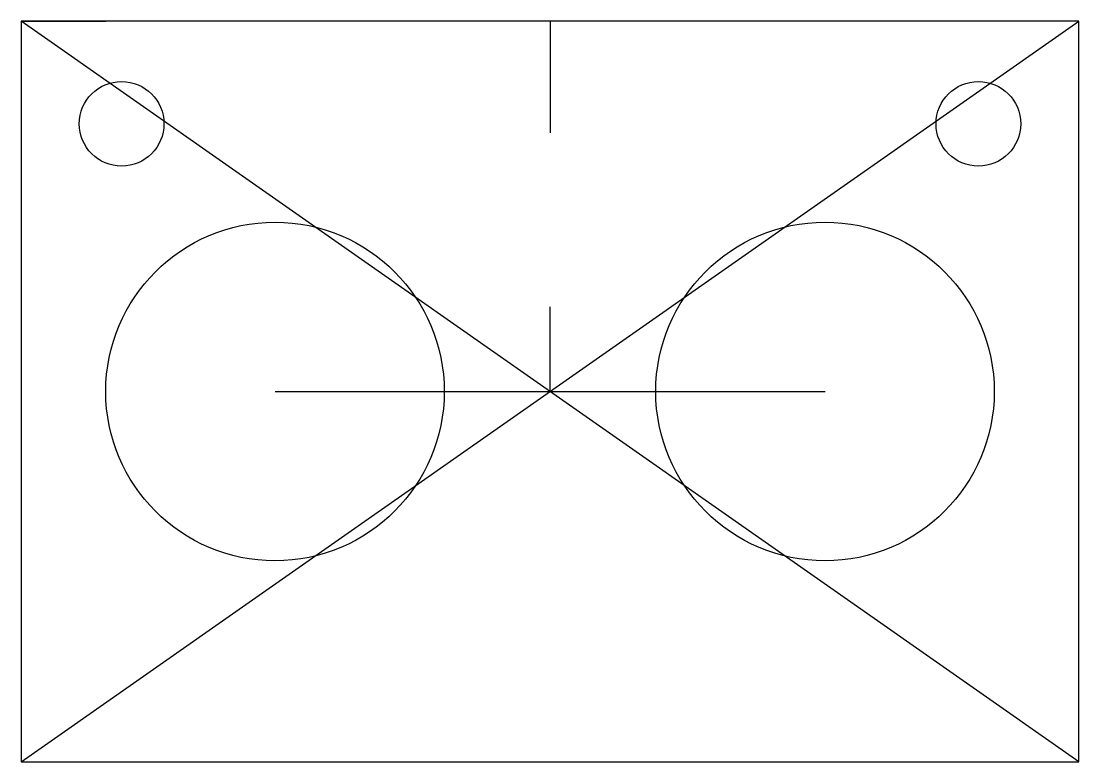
# Model space of a CAD drawing. Header units: centimetres. Extents: x -2.5 to 2.5, y -1.75 to 1.75.
import ezdxf

# ---------------------------------------------------------------- set-up
doc = ezdxf.new("R2010")
doc.units = ezdxf.units.CM
doc.header["$MEASUREMENT"] = 0
doc.layers.add('hcsr04 v3_Sketch1', color=7, linetype='Continuous')

msp = doc.modelspace()

# ---------------------------------------------------------------- linework, layer by layer
at = {"layer": 'hcsr04 v3_Sketch1'}
for p, q in [((2.5, 1.75), (-2.5, 1.75)), ((0, 1.75), (0, 1.2219)), ((-2.5, -1.75), (2.5, 1.75)), ((2.5, -1.75), (-2.5, 1.75)), ((-2.5, 1.75), (-2.5, -1.75)), ((-2.5, 1.75), (-2.1, 1.75)), ((2.5, -1.75), (2.5, 1.75)), ((0, 0), (0, 0.4)), ((-1.3, 0), (1.3, 0)), ((-2.5, -1.75), (2.5, -1.75))]:
    msp.add_line(p, q, dxfattribs=at)
for centre, radius in [((-2.025, 1.265), 0.2), ((2.025, 1.265), 0.2), ((-1.3, 0), 0.8), ((1.3, 0), 0.8)]:
    msp.add_circle(centre, radius, dxfattribs=at)
msp.add_point((0, 0), dxfattribs=at)
msp.add_point((0, 0), dxfattribs=at)

doc.saveas('drawing.dxf')
